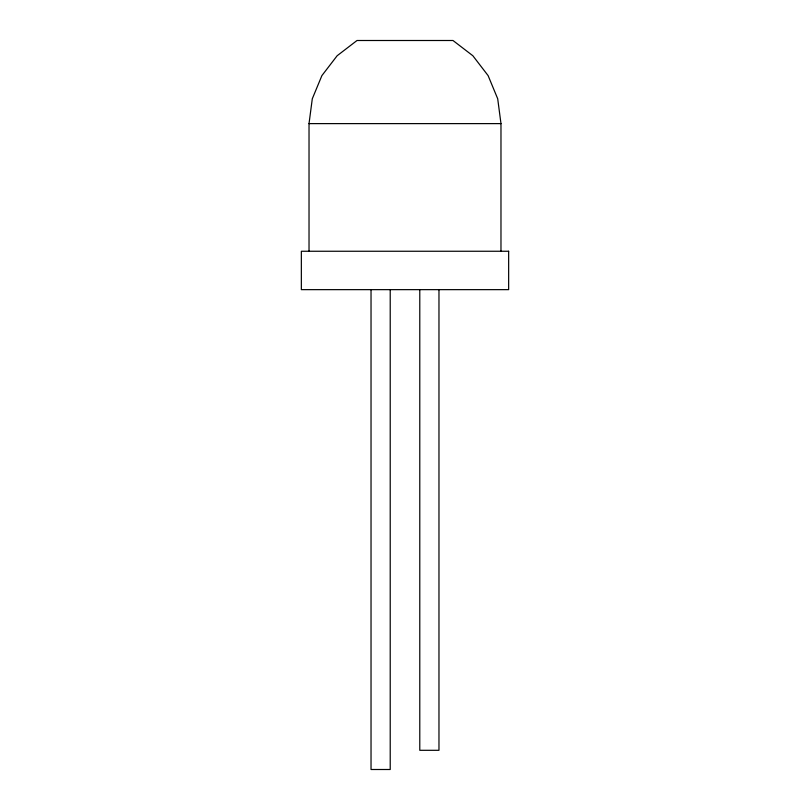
<?xml version="1.0" encoding="UTF-8"?>
<svg xmlns="http://www.w3.org/2000/svg" width="810" height="810" viewBox="0 0 810 810"><rect width="100%" height="100%" fill="white"/><g stroke="black" fill="none" stroke-linecap="round" stroke-linejoin="round"><path stroke-width="1.21" d="M309.025 251.252L309.025 123.616L312.296 98.769L321.884 75.624L337.142 55.748L357.018 40.5L452.982 40.5L472.858 55.748L488.116 75.624L497.704 98.769L500.975 123.616L500.975 251.252M309.025 123.616L500.975 123.616M438.969 289.646L438.969 750.303L419.783 750.303L419.783 289.646M390.217 289.646L390.217 769.5L371.031 769.5L371.031 289.646M508.65 251.252L301.35 251.252L301.35 289.646L508.65 289.646L508.65 251.252"/></g></svg>
